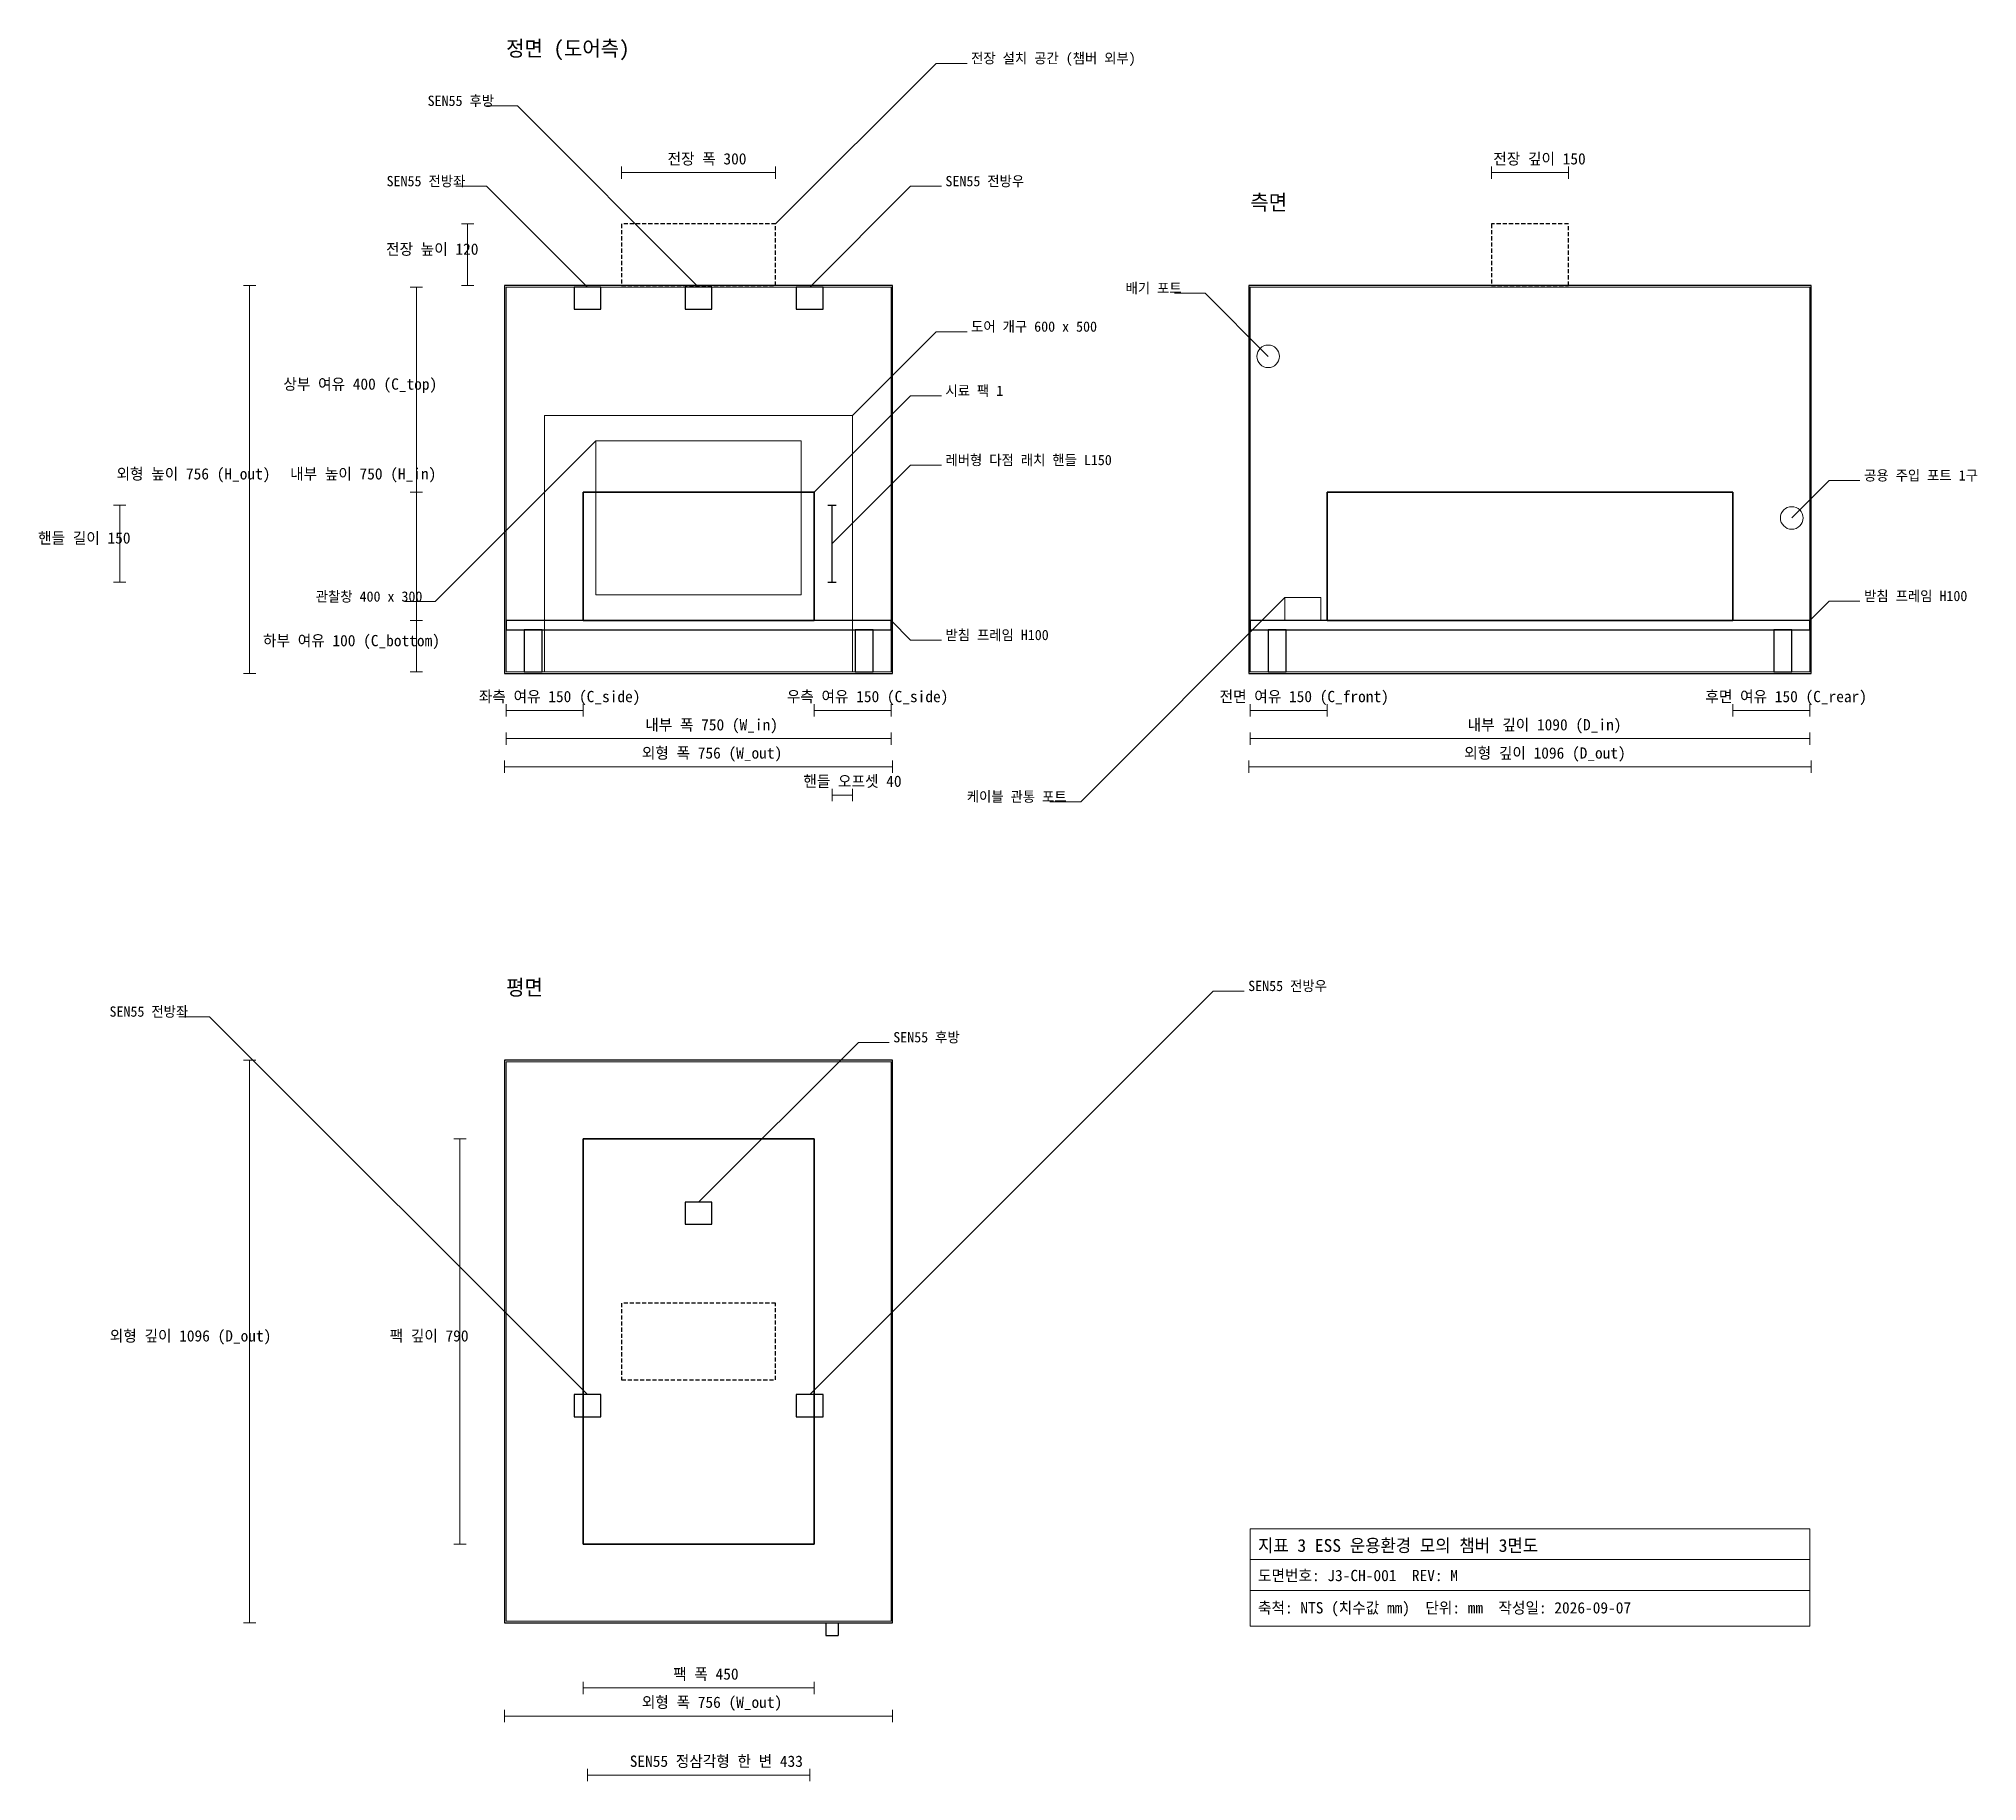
# Model space of a CAD drawing. Extents: x -461 to 3316, y -62 to 3334.
import ezdxf

# ---------------------------------------------------------------- set-up
doc = ezdxf.new("R2010")
doc.units = 0
doc.linetypes.add('DASHED', pattern=[12, 8, -4])

msp = doc.modelspace()

# ---------------------------------------------------------------- linework, layer by layer
at = {"layer": 'DIM', "linetype": 'CONTINUOUS', "lineweight": 18}
for p, q in [((675, 3061), (675, 3085)), ((675, 3073), (975, 3073)), ((975, 3061), (975, 3085)), ((2370, 3061), (2370, 3085)), ((2370, 3073), (2520, 3073)), ((2520, 3061), (2520, 3085)), ((363, 2973), (387, 2973)), ((375, 2853), (375, 2973)), ((-62, 2853), (-38, 2853)), ((-50, 2097), (-50, 2853)), ((263, 2850), (287, 2850)), ((263, 2850), (287, 2850)), ((275, 2100), (275, 2850)), ((275, 2450), (275, 2850)), ((363, 2853), (387, 2853)), ((-315, 2425), (-291, 2425)), ((-303, 2275), (-303, 2425)), ((263, 2450), (287, 2450)), ((-315, 2275), (-291, 2275)), ((263, 2200), (287, 2200)), ((275, 2100), (275, 2200)), ((-62, 2097), (-38, 2097)), ((263, 2100), (287, 2100)), ((263, 2100), (287, 2100)), ((450, 2013), (450, 2037)), ((450, 2025), (600, 2025)), ((600, 2013), (600, 2037)), ((1050, 2013), (1050, 2037)), ((1050, 2025), (1200, 2025)), ((1200, 2013), (1200, 2037)), ((1900, 2013), (1900, 2037)), ((1900, 2025), (2050, 2025)), ((2050, 2013), (2050, 2037)), ((2840, 2013), (2840, 2037)), ((2840, 2025), (2990, 2025)), ((2990, 2013), (2990, 2037)), ((450, 1958), (450, 1982)), ((450, 1970), (1200, 1970)), ((1200, 1958), (1200, 1982)), ((1900, 1958), (1900, 1982)), ((1900, 1970), (2990, 1970)), ((2990, 1958), (2990, 1982)), ((447, 1903), (447, 1927)), ((1203, 1903), (1203, 1927)), ((1897, 1903), (1897, 1927)), ((2993, 1903), (2993, 1927)), ((447, 1915), (1203, 1915)), ((1897, 1915), (2993, 1915)), ((1085, 1848), (1085, 1872)), ((1085, 1860), (1125, 1860)), ((1125, 1848), (1125, 1872)), ((-62, 1343), (-38, 1343)), ((-50, 247), (-50, 1343)), ((348, 1190), (372, 1190)), ((360, 400), (360, 1190)), ((348, 400), (372, 400)), ((-62, 247), (-38, 247)), ((600, 108), (600, 132)), ((600, 120), (1050, 120)), ((1050, 108), (1050, 132)), ((447, 53), (447, 77)), ((1203, 53), (1203, 77)), ((447, 65), (1203, 65)), ((608.5, -62), (608.5, -38)), ((608.5, -50), (1041.5, -50)), ((1041.5, -62), (1041.5, -38))]:
    msp.add_line(p, q, dxfattribs=at)
at = {"layer": 'DOOR', "linetype": 'CONTINUOUS', "lineweight": 18}
for p, q in [((525, 2100), (525, 2600)), ((525, 2600), (1125, 2600)), ((1125, 2100), (1125, 2600)), ((525, 2100), (1125, 2100))]:
    msp.add_line(p, q, dxfattribs=at)
at = {"layer": 'EFFECTIVE', "linetype": 'CONTINUOUS', "lineweight": 18}
for p, q in [((1200, 2850), (450, 2850)), ((450, 2850), (450, 2100)), ((1200, 2100), (1200, 2850)), ((2990, 2850), (1900, 2850)), ((1900, 2850), (1900, 2100)), ((2990, 2100), (2990, 2850)), ((450, 2100), (1200, 2100)), ((1900, 2100), (2990, 2100)), ((1200, 1340), (450, 1340)), ((450, 1340), (450, 250)), ((1200, 250), (1200, 1340)), ((450, 250), (1200, 250))]:
    msp.add_line(p, q, dxfattribs=at)
at = {"layer": 'ELECTRICAL_ENVELOPE', "linetype": 'DASHED', "lineweight": 25}
for p, q in [((975, 2973), (675, 2973)), ((675, 2973), (675, 2853)), ((975, 2853), (975, 2973)), ((2520, 2973), (2370, 2973)), ((2370, 2973), (2370, 2853)), ((2520, 2853), (2520, 2973)), ((675, 2853), (975, 2853)), ((2370, 2853), (2520, 2853)), ((975, 870), (675, 870)), ((675, 870), (675, 720)), ((975, 720), (975, 870)), ((675, 720), (975, 720))]:
    msp.add_line(p, q, dxfattribs=at)
at = {"layer": 'FRAME', "linetype": 'CONTINUOUS', "lineweight": 30}
for p, q in [((1200, 2200), (450, 2200)), ((450, 2200), (450, 2182)), ((1200, 2182), (1200, 2200)), ((2990, 2200), (1900, 2200)), ((1900, 2200), (1900, 2182)), ((2990, 2182), (2990, 2200)), ((450, 2182), (1200, 2182)), ((520, 2182), (485, 2182)), ((485, 2182), (485, 2100)), ((520, 2100), (520, 2182)), ((1165, 2182), (1130, 2182)), ((1130, 2182), (1130, 2100)), ((1165, 2100), (1165, 2182)), ((1900, 2182), (2990, 2182)), ((1970, 2182), (1935, 2182)), ((1935, 2182), (1935, 2100)), ((1970, 2100), (1970, 2182)), ((2955, 2182), (2920, 2182)), ((2920, 2182), (2920, 2100)), ((2955, 2100), (2955, 2182)), ((485, 2100), (520, 2100)), ((1130, 2100), (1165, 2100)), ((1935, 2100), (1970, 2100)), ((2920, 2100), (2955, 2100))]:
    msp.add_line(p, q, dxfattribs=at)
at = {"layer": 'HANDLE', "linetype": 'CONTINUOUS', "lineweight": 30}
for p, q in [((1077, 2425), (1093, 2425)), ((1085, 2275), (1085, 2425)), ((1077, 2275), (1093, 2275)), ((1073, 247), (1073, 222)), ((1097, 247), (1097, 222)), ((1073, 222), (1097, 222))]:
    msp.add_line(p, q, dxfattribs=at)
at = {"layer": 'LEADER', "linetype": 'CONTINUOUS', "lineweight": 18}
for p, q in [((975, 2973), (1288, 3286)), ((1288, 3286), (1348, 3286)), ((472, 3203), (412, 3203)), ((825, 2850), (472, 3203)), ((412, 3046.5), (352, 3046.5)), ((608.5, 2850), (412, 3046.5)), ((1041.5, 2850), (1238, 3046.5)), ((1238, 3046.5), (1298, 3046.5)), ((1812, 2838), (1752, 2838)), ((1935, 2715), (1812, 2838)), ((1125, 2600), (1288, 2763)), ((1288, 2763), (1348, 2763)), ((1050, 2450), (1238, 2638)), ((1238, 2638), (1298, 2638)), ((625, 2550), (312, 2237)), ((1085, 2350), (1238, 2503)), ((1238, 2503), (1298, 2503)), ((2955, 2400), (3028, 2473)), ((3028, 2473), (3088, 2473)), ((312, 2237), (252, 2237)), ((1967.5, 2245), (1569.5, 1847)), ((2990, 2200), (3028, 2238)), ((3028, 2238), (3088, 2238)), ((1200, 2200), (1238, 2162)), ((1238, 2162), (1298, 2162)), ((1569.5, 1847), (1509.5, 1847)), ((1041.5, 691.6), (1827.9, 1478)), ((1827.9, 1478), (1887.9, 1478)), ((-127.9, 1428), (-187.9, 1428)), ((608.5, 691.6), (-127.9, 1428)), ((825, 1066.7), (1136.3, 1378)), ((1136.3, 1378), (1196.3, 1378))]:
    msp.add_line(p, q, dxfattribs=at)
at = {"layer": 'OUTLINE', "linetype": 'CONTINUOUS', "lineweight": 25}
for p, q in [((1203, 2853), (447, 2853)), ((447, 2853), (447, 2097)), ((1203, 2097), (1203, 2853)), ((2993, 2853), (1897, 2853)), ((1897, 2853), (1897, 2097)), ((2993, 2097), (2993, 2853)), ((447, 2097), (1203, 2097)), ((1897, 2097), (2993, 2097)), ((1203, 1343), (447, 1343)), ((447, 1343), (447, 247)), ((1203, 247), (1203, 1343)), ((447, 247), (1203, 247))]:
    msp.add_line(p, q, dxfattribs=at)
at = {"layer": 'PACK', "linetype": 'CONTINUOUS', "lineweight": 35}
for p, q in [((1050, 2450), (600, 2450)), ((600, 2450), (600, 2200)), ((1050, 2200), (1050, 2450)), ((2840, 2450), (2050, 2450)), ((2050, 2450), (2050, 2200)), ((2840, 2200), (2840, 2450)), ((600, 2200), (1050, 2200)), ((2050, 2200), (2840, 2200)), ((1050, 1190), (600, 1190)), ((600, 1190), (600, 400)), ((1050, 400), (1050, 1190)), ((600, 400), (1050, 400))]:
    msp.add_line(p, q, dxfattribs=at)
at = {"layer": 'PORT', "linetype": 'CONTINUOUS', "lineweight": 18}
for p, q in [((2037.5, 2245), (1967.5, 2245)), ((1967.5, 2245), (1967.5, 2200)), ((2037.5, 2200), (2037.5, 2245)), ((1967.5, 2200), (2037.5, 2200))]:
    msp.add_line(p, q, dxfattribs=at)
for centre in [(1935, 2715), (2955, 2400)]:
    msp.add_circle(centre, 22, dxfattribs=at)
at = {"layer": 'SEN55', "linetype": 'CONTINUOUS', "lineweight": 25}
for p, q in [((634.6, 2850), (582.3, 2850)), ((582.3, 2850), (582.3, 2806.7)), ((634.6, 2806.7), (634.6, 2850)), ((851.1, 2850), (798.9, 2850)), ((798.9, 2850), (798.9, 2806.7)), ((851.1, 2806.7), (851.1, 2850)), ((1067.7, 2850), (1015.4, 2850)), ((1015.4, 2850), (1015.4, 2806.7)), ((1067.7, 2806.7), (1067.7, 2850)), ((582.3, 2806.7), (634.6, 2806.7)), ((798.9, 2806.7), (851.1, 2806.7)), ((1015.4, 2806.7), (1067.7, 2806.7)), ((851.1, 1066.7), (798.9, 1066.7)), ((798.9, 1066.7), (798.9, 1023.4)), ((851.1, 1023.4), (851.1, 1066.7)), ((798.9, 1023.4), (851.1, 1023.4)), ((634.6, 691.6), (582.3, 691.6)), ((582.3, 691.6), (582.3, 648.4)), ((634.6, 648.4), (634.6, 691.6)), ((1067.7, 691.6), (1015.4, 691.6)), ((1015.4, 691.6), (1015.4, 648.4)), ((1067.7, 648.4), (1067.7, 691.6)), ((582.3, 648.4), (634.6, 648.4)), ((1015.4, 648.4), (1067.7, 648.4))]:
    msp.add_line(p, q, dxfattribs=at)
at = {"layer": 'TITLE', "linetype": 'CONTINUOUS', "lineweight": 18}
for p, q in [((2990, 430), (1900, 430)), ((1900, 430), (1900, 240)), ((2990, 240), (2990, 430)), ((1900, 370), (2990, 370)), ((1900, 310), (2990, 310)), ((1900, 240), (2990, 240))]:
    msp.add_line(p, q, dxfattribs=at)
at = {"layer": 'WINDOW', "linetype": 'CONTINUOUS', "lineweight": 18}
for p, q in [((1025, 2550), (625, 2550)), ((625, 2550), (625, 2250)), ((1025, 2250), (1025, 2550)), ((625, 2250), (1025, 2250))]:
    msp.add_line(p, q, dxfattribs=at)

# ---------------------------------------------------------------- texts
at = {"layer": 'DIM'}
for s, p in [('전장 폭 300', (764.5, 3089)), ('전장 깊이 150', (2373.5, 3089)), ('전장 높이 120', (216, 2913)), ('상부 여유 400 (C_top)', (15.9, 2650)), ('외형 높이 756 (H_out)', (-309.1, 2475)), ('내부 높이 750 (H_in)', (29.1, 2475)), ('핸들 길이 150', (-462, 2350)), ('하부 여유 100 (C_bottom)', (-23.7, 2150)), ('좌측 여유 150 (C_side)', (396.9, 2041)), ('우측 여유 150 (C_side)', (996.9, 2041)), ('전면 여유 150 (C_front)', (1840.2, 2041)), ('후면 여유 150 (C_rear)', (2786.8, 2041)), ('내부 폭 750 (W_in)', (721.1, 1986)), ('내부 깊이 1090 (D_in)', (2323.4, 1986)), ('외형 폭 756 (W_out)', (714.5, 1931)), ('외형 깊이 1096 (D_out)', (2316.8, 1931)), ('핸들 오프셋 40', (1029.1, 1876)), ('외형 깊이 1096 (D_out)', (-322.3, 795)), ('팩 깊이 790', (223, 795)), ('팩 폭 450', (775.5, 136)), ('외형 폭 756 (W_out)', (714.5, 81)), ('SEN55 정삼각형 한 변 433', (690.8, -34))]:
    msp.add_text(s, height=22, dxfattribs=at).set_placement(p)
at = {"layer": 'TEXT'}
for s, height, p in [('정면 (도어측)', 30, (450, 3300)), ('전장 설치 공간 (챔버 외부)', 20, (1356, 3286)), ('SEN55 후방', 20, (297, 3203)), ('SEN55 전방좌', 20, (217, 3046.5)), ('SEN55 전방우', 20, (1306, 3046.5)), ('측면', 30, (1900, 3000)), ('배기 포트', 20, (1657, 2838)), ('도어 개구 600 x 500', 20, (1356, 2763)), ('시료 팩 1', 20, (1306, 2638)), ('레버형 다점 래치 핸들 L150', 20, (1306, 2503)), ('공용 주입 포트 1구', 20, (3096, 2473)), ('관찰창 400 x 300', 20, (79, 2237)), ('받침 프레임 H100', 20, (3096, 2238)), ('받침 프레임 H100', 20, (1306, 2162)), ('케이블 관통 포트', 20, (1347.5, 1847)), ('평면', 30, (450, 1470)), ('SEN55 전방우', 20, (1895.9, 1478)), ('SEN55 전방좌', 20, (-322.9, 1428)), ('SEN55 후방', 20, (1204.3, 1378))]:
    msp.add_text(s, height=height, dxfattribs=at).set_placement(p)
at = {"layer": 'TITLE'}
for s, height, p in [('지표 3 ESS 운용환경 모의 챔버 3면도', 25, (1915, 385)), ('도면번호: J3-CH-001  REV: M', 22, (1915, 328)), ('축척: NTS (치수값 mm)  단위: mm  작성일: 2026-09-07', 22, (1915, 265))]:
    msp.add_text(s, height=height, dxfattribs=at).set_placement(p)

doc.saveas('drawing.dxf')
